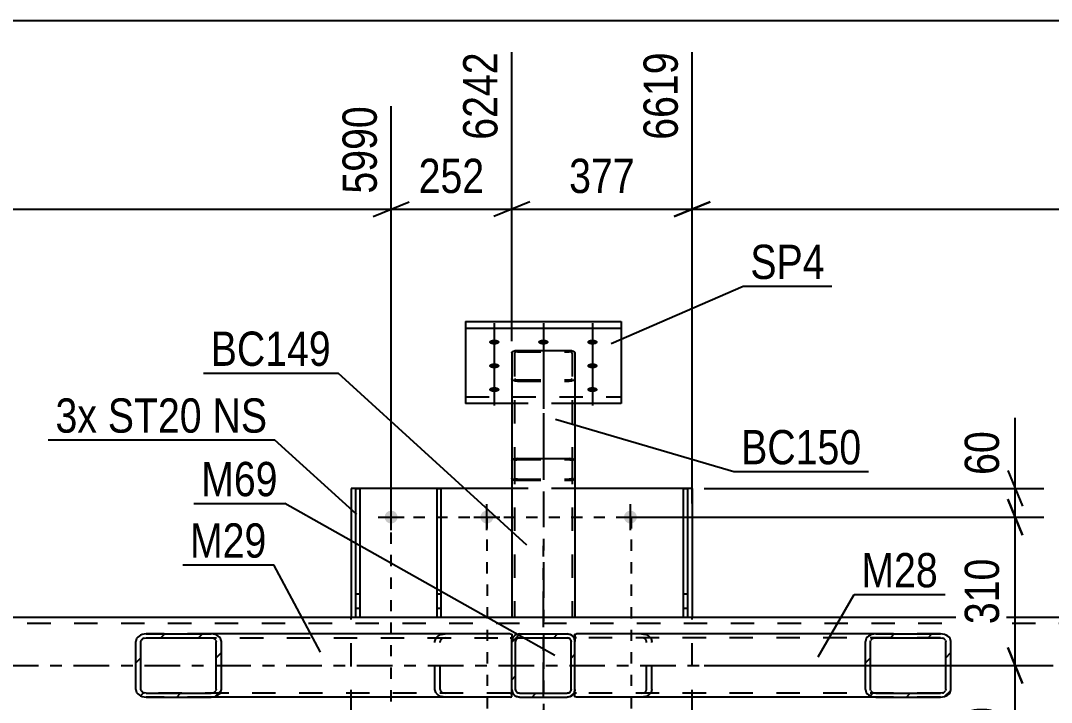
# Model space of a CAD drawing. Header units: millimetres. Extents: x -81 to 760, y -449 to 145.
# Drawn here: x 171.8 to 258, y -253.7 to -196.7 of the extents above; entities that cross this region are included whole.
import ezdxf

# ---------------------------------------------------------------- set-up
doc = ezdxf.new("R2010")
doc.units = ezdxf.units.MM
for name, pattern in [('DXK_LINE_DOT1', [1.8814, 0.9407, -0.9407]), ('DXK_LINE_DOT2', [3.9198, 1.9599, -1.9599]), ('DXK_LINE_DOT3', [5.9187, 2.979, -0.9799, 0.9799, -0.9799])]:
    doc.linetypes.add(name, pattern=pattern)
doc.styles.add('Arial Narrow', font='ARIALN.TTF', dxfattribs={"height": 0.2})

# ---------------------------------------------------------------- blocks, each defined once
blk = doc.blocks.new('Part-389626899-48610 - 48534')
at = {"color": 7, "linetype": 'DXK_LINE_DOT3'}
blk.add_line((215.521, -224.216), (215.521, -260.597), dxfattribs=at)
at = {"color": 2, "linetype": 'Continuous'}
for p, q in [((212.881, -233.475), (212.918, -233.412)), ((212.918, -233.412), (213.022, -233.359)), ((213.022, -233.359), (213.178, -233.323)), ((213.178, -233.323), (213.361, -233.311)), ((213.361, -233.311), (217.681, -233.311)), ((217.681, -233.311), (217.865, -233.323)), ((217.865, -233.323), (218.021, -233.359)), ((218.021, -233.359), (218.125, -233.412)), ((218.125, -233.412), (218.161, -233.475)), ((212.881, -233.475), (212.881, -246.597)), ((218.161, -233.475), (218.161, -246.597))]:
    blk.add_line(p, q, dxfattribs=at)
at = {"color": 7, "linetype": 'DXK_LINE_DOT2'}
for p, q in [((213.139, -233.444), (213.121, -233.475)), ((213.191, -233.417), (213.139, -233.444)), ((213.269, -233.399), (213.191, -233.417)), ((213.361, -233.393), (213.269, -233.399)), ((213.361, -233.393), (217.681, -233.393)), ((217.773, -233.399), (217.681, -233.393)), ((217.851, -233.417), (217.773, -233.399)), ((217.903, -233.444), (217.851, -233.417)), ((217.921, -233.475), (217.903, -233.444)), ((213.121, -233.475), (213.121, -246.597)), ((217.921, -233.475), (217.921, -246.597)), ((212.918, -235.019), (212.881, -234.956)), ((213.022, -235.073), (212.918, -235.019)), ((213.178, -235.109), (213.022, -235.073)), ((213.121, -234.956), (213.139, -234.988)), ((213.139, -234.988), (213.191, -235.015)), ((213.361, -235.121), (213.178, -235.109)), ((213.191, -235.015), (213.269, -235.032)), ((213.269, -235.032), (213.361, -235.039)), ((213.361, -235.039), (217.681, -235.039)), ((213.361, -235.121), (217.681, -235.121)), ((217.681, -235.039), (217.773, -235.032)), ((217.865, -235.109), (217.681, -235.121)), ((217.773, -235.032), (217.851, -235.015)), ((217.851, -235.015), (217.865, -235.007)), ((217.865, -235.007), (217.903, -234.988)), ((218.021, -235.073), (217.865, -235.109)), ((217.903, -234.988), (217.921, -234.956)), ((218.125, -235.019), (218.021, -235.073)), ((218.161, -234.956), (218.125, -235.019)), ((218.161, -246.597), (212.881, -246.597))]:
    blk.add_line(p, q, dxfattribs=at)
blk = doc.blocks.new('Part-389626899-48634 - 48534')
at = {"color": 2, "linetype": 'Continuous'}
for p, q in [((227.235, -246.597), (227.235, -235.797)), ((227.235, -235.797), (227.555, -235.797)), ((227.555, -235.797), (227.555, -246.597)), ((227.235, -244.597), (227.555, -244.597))]:
    blk.add_line(p, q, dxfattribs=at)
at = {"color": 7, "linetype": 'DXK_LINE_DOT2'}
for p, q in [((227.235, -245.797), (227.555, -245.797)), ((227.555, -246.597), (227.235, -246.597))]:
    blk.add_line(p, q, dxfattribs=at)
blk = doc.blocks.new('Part-389626899-48540 - 48534')
at = {"linetype": 'Continuous'}
h = blk.add_hatch(dxfattribs=at)
h.set_pattern_fill('', scale=0.7, style=0, pattern_type=0)
h.set_pattern_definition([(45, (217.7667, -253.1882), (-1.57154, 1.57154), [])])
h.paths.add_polyline_path([(217.522, -253.237), (217.767, -253.188), (217.974, -253.049), (218.113, -252.842), (218.162, -252.597), (218.162, -248.597), (218.113, -248.352), (217.974, -248.144), (217.767, -248.006), (217.522, -247.957), (213.522, -247.957), (213.277, -248.006), (213.069, -248.144), (212.931, -248.352), (212.882, -248.597), (212.882, -252.597), (212.931, -252.842), (213.069, -253.049), (213.277, -253.188), (213.522, -253.237)])
h.paths.add_polyline_path([(213.399, -252.893), (213.296, -252.823), (213.226, -252.719), (213.202, -252.597), (213.202, -248.597), (213.226, -248.474), (213.296, -248.371), (213.399, -248.301), (213.522, -248.277), (217.522, -248.277), (217.644, -248.301), (217.748, -248.371), (217.817, -248.474), (217.842, -248.597), (217.842, -252.597), (217.817, -252.719), (217.748, -252.823), (217.644, -252.893), (217.522, -252.917), (213.522, -252.917)])
at = {"color": 7, "linetype": 'DXK_LINE_DOT2'}
for p, q in [((213.277, -248.006), (213.522, -247.957)), ((213.522, -247.957), (217.522, -247.957)), ((217.522, -247.957), (217.767, -248.006)), ((212.882, -248.597), (212.931, -248.352)), ((212.882, -252.597), (212.882, -248.597)), ((213.226, -248.474), (213.202, -248.597)), ((213.202, -252.597), (213.202, -248.597)), ((213.522, -248.277), (213.399, -248.301)), ((213.522, -248.277), (217.522, -248.277)), ((217.644, -248.301), (217.522, -248.277)), ((217.842, -248.597), (217.817, -248.474)), ((217.842, -252.597), (217.842, -248.597)), ((218.113, -248.352), (218.162, -248.597)), ((218.162, -252.597), (218.162, -248.597)), ((212.931, -252.842), (212.882, -252.597)), ((213.202, -252.597), (213.226, -252.719)), ((213.522, -253.237), (213.277, -253.188)), ((213.399, -252.893), (213.522, -252.917)), ((213.522, -252.917), (217.522, -252.917)), ((213.522, -253.237), (217.522, -253.237)), ((217.522, -252.917), (217.644, -252.893)), ((217.767, -253.188), (217.522, -253.237)), ((217.817, -252.719), (217.842, -252.597)), ((218.162, -252.597), (218.113, -252.842))]:
    blk.add_line(p, q, dxfattribs=at)
at = {"color": 2, "linetype": 'Continuous'}
for p, q in [((213.522, -247.957), (213.277, -248.006)), ((213.522, -247.957), (217.522, -247.957)), ((217.767, -248.006), (217.522, -247.957)), ((212.931, -248.352), (212.882, -248.597)), ((212.882, -252.597), (212.882, -248.597)), ((213.202, -248.597), (213.226, -248.474)), ((213.202, -252.597), (213.202, -248.597)), ((213.399, -248.301), (213.522, -248.277)), ((213.522, -248.277), (217.522, -248.277)), ((217.522, -248.277), (217.644, -248.301)), ((217.817, -248.474), (217.842, -248.597)), ((217.842, -252.597), (217.842, -248.597)), ((218.162, -248.597), (218.113, -248.352)), ((218.162, -252.597), (218.162, -248.597)), ((212.882, -252.597), (212.931, -252.842)), ((213.226, -252.719), (213.202, -252.597)), ((213.277, -253.188), (213.522, -253.237)), ((213.522, -252.917), (213.399, -252.893)), ((213.522, -252.917), (217.522, -252.917)), ((213.522, -253.237), (217.522, -253.237)), ((217.644, -252.893), (217.522, -252.917)), ((217.522, -253.237), (217.767, -253.188)), ((217.842, -252.597), (217.817, -252.719)), ((218.113, -252.842), (218.162, -252.597))]:
    blk.add_line(p, q, dxfattribs=at)
at = {"color": 7, "linetype": 'DXK_LINE_DOT2'}
for centre, radius, start, end in [((213.522, -248.597), 0.64, 112.5, 157.5), ((217.522, -248.597), 0.64, 22.5, 67.5), ((213.522, -248.597), 0.32, 112.5, 157.5), ((217.522, -248.597), 0.32, 22.5, 67.5), ((213.522, -252.597), 0.64, 202.5, 247.5), ((213.522, -252.597), 0.32, 202.5, 247.5), ((217.522, -252.597), 0.32, 292.5, 337.5), ((217.522, -252.597), 0.64, 292.5, 337.5)]:
    blk.add_arc(centre, radius, start, end, dxfattribs=at)
at = {"color": 2, "linetype": 'Continuous'}
for centre, radius, start, end in [((213.522, -248.597), 0.64, 112.5, 157.5), ((217.522, -248.597), 0.64, 22.5, 67.5), ((213.522, -248.597), 0.32, 112.5, 157.5), ((217.522, -248.597), 0.32, 22.5, 67.5), ((213.522, -252.597), 0.64, 202.5, 247.5), ((213.522, -252.597), 0.32, 202.5, 247.5), ((217.522, -252.597), 0.32, 292.5, 337.5), ((217.522, -252.597), 0.64, 292.5, 337.5)]:
    blk.add_arc(centre, radius, start, end, dxfattribs=at)
blk = doc.blocks.new('Part-389626899-48611 - 48534')
at = {"color": 2, "linetype": 'Continuous'}
for p, q in [((212.881, -224.501), (212.918, -224.411)), ((212.881, -224.501), (212.881, -233.475)), ((212.918, -224.411), (213.022, -224.335)), ((213.022, -224.335), (213.178, -224.284)), ((213.178, -224.284), (213.361, -224.266)), ((213.361, -224.266), (217.681, -224.266)), ((217.681, -224.266), (217.865, -224.284)), ((217.865, -224.284), (218.021, -224.335)), ((218.021, -224.335), (218.125, -224.411)), ((218.125, -224.411), (218.161, -224.501)), ((218.161, -224.501), (218.161, -233.475)), ((212.918, -233.412), (212.881, -233.475)), ((213.022, -233.359), (212.918, -233.412)), ((213.178, -233.323), (213.022, -233.359)), ((213.361, -233.311), (213.178, -233.323)), ((213.361, -233.311), (217.681, -233.311)), ((217.865, -233.323), (217.681, -233.311)), ((218.021, -233.359), (217.865, -233.323)), ((218.125, -233.412), (218.021, -233.359)), ((218.161, -233.475), (218.125, -233.412))]:
    blk.add_line(p, q, dxfattribs=at)
at = {"color": 7, "linetype": 'DXK_LINE_DOT2'}
for p, q in [((213.139, -224.456), (213.121, -224.501)), ((213.121, -224.501), (213.121, -234.956)), ((213.191, -224.418), (213.139, -224.456)), ((213.269, -224.393), (213.191, -224.418)), ((213.361, -224.384), (213.269, -224.393)), ((213.361, -224.384), (217.681, -224.384)), ((217.773, -224.393), (217.681, -224.384)), ((217.851, -224.418), (217.773, -224.393)), ((217.903, -224.456), (217.851, -224.418)), ((217.921, -224.501), (217.903, -224.456)), ((217.921, -224.501), (217.921, -234.956)), ((212.918, -226.706), (212.881, -226.616)), ((213.022, -226.783), (212.918, -226.706)), ((213.178, -226.833), (213.022, -226.783)), ((213.121, -226.616), (213.139, -226.661)), ((213.139, -226.661), (213.191, -226.699)), ((213.361, -226.851), (213.178, -226.833)), ((213.191, -226.699), (213.269, -226.725)), ((213.269, -226.725), (213.361, -226.734)), ((213.361, -226.734), (217.681, -226.734)), ((213.361, -226.851), (217.681, -226.851)), ((217.681, -226.734), (217.773, -226.725)), ((217.865, -226.833), (217.681, -226.851)), ((217.773, -226.725), (217.851, -226.699)), ((217.851, -226.699), (217.903, -226.661)), ((218.021, -226.783), (217.865, -226.833)), ((217.903, -226.661), (217.921, -226.616)), ((218.125, -226.706), (218.021, -226.783)), ((218.161, -226.616), (218.125, -226.706)), ((213.121, -233.475), (213.139, -233.444)), ((213.139, -233.444), (213.191, -233.417)), ((213.191, -233.417), (213.269, -233.399)), ((213.269, -233.399), (213.361, -233.393)), ((213.361, -233.393), (217.681, -233.393)), ((217.681, -233.393), (217.773, -233.399)), ((217.773, -233.399), (217.851, -233.417)), ((217.851, -233.417), (217.865, -233.424)), ((217.865, -233.424), (217.903, -233.444)), ((217.903, -233.444), (217.921, -233.475)), ((212.881, -233.475), (212.881, -234.956)), ((218.161, -233.475), (218.161, -234.956)), ((212.881, -234.956), (212.918, -235.019)), ((212.918, -235.019), (213.022, -235.073)), ((213.022, -235.073), (213.178, -235.109)), ((213.139, -234.988), (213.121, -234.956)), ((213.191, -235.015), (213.139, -234.988)), ((213.178, -235.109), (213.361, -235.121)), ((213.269, -235.032), (213.191, -235.015)), ((213.361, -235.039), (213.269, -235.032)), ((213.361, -235.039), (217.681, -235.039)), ((213.361, -235.121), (217.681, -235.121)), ((217.773, -235.032), (217.681, -235.039)), ((217.681, -235.121), (217.865, -235.109)), ((217.851, -235.015), (217.773, -235.032)), ((217.851, -235.015), (217.865, -235.007)), ((217.865, -235.007), (217.903, -234.988)), ((217.865, -235.109), (218.021, -235.073)), ((217.903, -234.988), (217.921, -234.956)), ((218.021, -235.073), (218.125, -235.019)), ((218.125, -235.019), (218.161, -234.956))]:
    blk.add_line(p, q, dxfattribs=at)
at = {"color": 7, "linetype": 'DXK_LINE_DOT3'}
blk.add_line((215.521, -225.559), (215.521, -234.216), dxfattribs=at)
blk = doc.blocks.new('Part-389626899-48612 - 48534')
at = {"color": 2, "linetype": 'Continuous'}
for p, q in [((209.021, -221.855), (222.021, -221.855)), ((209.021, -221.855), (209.021, -228.703)), ((222.021, -221.855), (222.021, -228.703)), ((209.021, -222.415), (222.021, -222.415)), ((212.881, -228.703), (209.021, -228.703)), ((222.021, -228.703), (218.161, -228.703))]:
    blk.add_line(p, q, dxfattribs=at)
at = {"color": 7, "linetype": 'DXK_LINE_DOT2'}
for p, q in [((209.021, -228.142), (222.021, -228.142)), ((218.161, -228.703), (212.881, -228.703))]:
    blk.add_line(p, q, dxfattribs=at)
blk = doc.blocks.new('Part-389626899-48550 - 48534')
at = {"color": 7, "linetype": 'DXK_LINE_DOT2'}
blk.add_line((574.162, -247.077), (-36.812, -247.077), dxfattribs=at)
at = {"color": 2, "linetype": 'Continuous'}
blk.add_line((574.162, -246.597), (-32.012, -246.597), dxfattribs=at)
at = {"color": 7, "linetype": 'DXK_LINE_DOT3'}
blk.add_line((-36.812, -250.597), (574.162, -250.597), dxfattribs=at)
blk = doc.blocks.new('Part-389626899-48632 - 48534')
at = {"color": 2, "linetype": 'Continuous'}
for p, q in [((206.638, -246.597), (206.638, -235.797)), ((206.638, -235.797), (206.958, -235.797)), ((206.958, -235.797), (206.958, -246.597)), ((206.638, -244.597), (206.958, -244.597))]:
    blk.add_line(p, q, dxfattribs=at)
at = {"color": 7, "linetype": 'DXK_LINE_DOT2'}
for p, q in [((206.638, -245.797), (206.958, -245.797)), ((206.958, -246.597), (206.638, -246.597))]:
    blk.add_line(p, q, dxfattribs=at)
blk = doc.blocks.new('Part-389626899-48633 - 48534')
at = {"color": 2, "linetype": 'Continuous'}
for p, q in [((199.86, -246.597), (199.86, -235.797)), ((199.86, -235.797), (200.18, -235.797)), ((200.18, -235.797), (200.18, -246.597)), ((199.86, -244.597), (200.18, -244.597))]:
    blk.add_line(p, q, dxfattribs=at)
at = {"color": 7, "linetype": 'DXK_LINE_DOT2'}
for p, q in [((199.86, -245.797), (200.18, -245.797)), ((200.18, -246.597), (199.86, -246.597))]:
    blk.add_line(p, q, dxfattribs=at)
blk = doc.blocks.new('Part-389626899-48638 - 48534')
at = {"linetype": 'Continuous'}
h = blk.add_hatch(dxfattribs=at)
h.set_pattern_fill('', scale=0.7, style=0, pattern_type=0)
h.set_pattern_definition([(45, (249.0507, -253.1882), (-1.57154, 1.57154), [])])
h.paths.add_polyline_path([(248.719, -253.237), (249.051, -253.188), (249.332, -253.049), (249.52, -252.842), (249.586, -252.597), (249.586, -248.597), (249.52, -248.352), (249.332, -248.144), (249.051, -248.006), (248.719, -247.957), (243.299, -247.957), (242.967, -248.006), (242.686, -248.144), (242.498, -248.352), (242.432, -248.597), (242.432, -252.597), (242.498, -252.842), (242.686, -253.049), (242.967, -253.188), (243.299, -253.237)])
h.paths.add_polyline_path([(243.133, -252.893), (242.992, -252.823), (242.898, -252.719), (242.865, -252.597), (242.865, -248.597), (242.898, -248.474), (242.992, -248.371), (243.133, -248.301), (243.299, -248.277), (248.719, -248.277), (248.885, -248.301), (249.025, -248.371), (249.119, -248.474), (249.152, -248.597), (249.152, -252.597), (249.119, -252.719), (249.025, -252.823), (248.885, -252.893), (248.719, -252.917), (243.299, -252.917)])
at = {"color": 2, "linetype": 'Continuous'}
for p, q in [((218.162, -247.977), (218.298, -247.957)), ((218.162, -247.977), (218.162, -248.597)), ((243.299, -247.957), (218.298, -247.957)), ((243.299, -247.957), (242.967, -248.006)), ((243.299, -247.957), (248.719, -247.957)), ((249.051, -248.006), (248.719, -247.957)), ((242.498, -248.352), (242.432, -248.597)), ((242.432, -252.597), (242.432, -248.597)), ((242.865, -248.597), (242.898, -248.474)), ((242.865, -252.597), (242.865, -248.597)), ((243.133, -248.301), (243.299, -248.277)), ((243.299, -248.277), (248.719, -248.277)), ((248.719, -248.277), (248.885, -248.301)), ((249.119, -248.474), (249.152, -248.597)), ((249.152, -252.597), (249.152, -248.597)), ((249.586, -248.597), (249.52, -248.352)), ((249.586, -252.597), (249.586, -248.597)), ((218.162, -253.188), (218.162, -252.597)), ((218.162, -253.217), (218.162, -253.188)), ((218.298, -253.237), (218.162, -253.217)), ((243.299, -253.237), (218.298, -253.237)), ((242.432, -252.597), (242.498, -252.842)), ((242.898, -252.719), (242.865, -252.597)), ((242.967, -253.188), (243.299, -253.237)), ((243.299, -252.917), (243.133, -252.893)), ((243.299, -252.917), (248.719, -252.917)), ((243.299, -253.237), (248.719, -253.237)), ((248.885, -252.893), (248.719, -252.917)), ((248.719, -253.237), (249.051, -253.188)), ((249.152, -252.597), (249.119, -252.719)), ((249.52, -252.842), (249.586, -252.597))]:
    blk.add_line(p, q, dxfattribs=at)
at = {"color": 7, "linetype": 'DXK_LINE_DOT2'}
for p, q in [((218.162, -248.297), (218.162, -247.977)), ((223.718, -247.957), (224.05, -248.006)), ((248.719, -247.957), (243.299, -247.957)), ((218.298, -248.277), (218.162, -248.297)), ((218.162, -253.049), (218.162, -248.597)), ((248.719, -248.277), (218.298, -248.277)), ((223.884, -248.301), (223.718, -248.277)), ((224.151, -248.597), (224.118, -248.474)), ((224.151, -252.597), (224.151, -248.597)), ((224.519, -248.352), (224.585, -248.597)), ((224.585, -252.597), (224.585, -248.597)), ((218.298, -252.917), (218.162, -252.897)), ((248.719, -252.917), (218.298, -252.917)), ((223.718, -252.917), (223.884, -252.893)), ((224.05, -253.188), (223.718, -253.237)), ((224.118, -252.719), (224.151, -252.597)), ((224.585, -252.597), (224.519, -252.842)), ((248.719, -253.237), (243.299, -253.237))]:
    blk.add_line(p, q, dxfattribs=at)
for centre, radius, start, end in [((223.847, -248.772), 0.792, 31.97795, 75.16613), ((223.782, -248.684), 0.396, 31.97795, 75.16613), ((223.782, -252.51), 0.396, 284.83387, 328.02205), ((223.847, -252.422), 0.792, 284.83387, 328.02205)]:
    blk.add_arc(centre, radius, start, end, dxfattribs=at)
at = {"color": 2, "linetype": 'Continuous'}
for centre, radius, start, end in [((243.17, -248.772), 0.792, 104.83387, 148.02205), ((248.848, -248.772), 0.792, 31.97795, 75.16613), ((243.234, -248.684), 0.396, 104.83387, 148.02205), ((248.783, -248.684), 0.396, 31.97795, 75.16613), ((243.17, -252.422), 0.792, 211.97795, 255.16613), ((243.234, -252.51), 0.396, 211.97795, 255.16613), ((248.783, -252.51), 0.396, 284.83387, 328.02205), ((248.848, -252.422), 0.792, 284.83387, 328.02205)]:
    blk.add_arc(centre, radius, start, end, dxfattribs=at)
blk = doc.blocks.new('Part-389626899-48643 - 48534')
at = {"linetype": 'Continuous'}
h = blk.add_hatch(dxfattribs=at)
h.set_pattern_fill('', scale=0.7, style=0, pattern_type=0)
h.set_pattern_definition([(45, (188.0767, -253.1882), (-1.57154, 1.57154), [])])
h.paths.add_polyline_path([(187.745, -253.237), (188.077, -253.188), (188.358, -253.049), (188.546, -252.842), (188.612, -252.597), (188.612, -248.597), (188.546, -248.352), (188.358, -248.144), (188.077, -248.006), (187.745, -247.957), (182.325, -247.957), (181.993, -248.006), (181.712, -248.144), (181.524, -248.352), (181.458, -248.597), (181.458, -252.597), (181.524, -252.842), (181.712, -253.049), (181.993, -253.188), (182.325, -253.237)])
h.paths.add_polyline_path([(182.159, -252.893), (182.018, -252.823), (181.924, -252.719), (181.891, -252.597), (181.891, -248.597), (181.924, -248.474), (182.018, -248.371), (182.159, -248.301), (182.325, -248.277), (187.745, -248.277), (187.911, -248.301), (188.051, -248.371), (188.145, -248.474), (188.178, -248.597), (188.178, -252.597), (188.145, -252.719), (188.051, -252.823), (187.911, -252.893), (187.745, -252.917), (182.325, -252.917)])
at = {"color": 2, "linetype": 'Continuous'}
for p, q in [((182.325, -247.957), (181.993, -248.006)), ((182.325, -247.957), (187.745, -247.957)), ((212.746, -247.957), (187.745, -247.957)), ((188.077, -248.006), (187.745, -247.957)), ((212.746, -247.957), (212.882, -247.977)), ((212.882, -247.977), (212.882, -248.006)), ((212.882, -248.006), (212.882, -248.144)), ((181.524, -248.352), (181.458, -248.597)), ((181.458, -252.597), (181.458, -248.597)), ((181.891, -248.597), (181.924, -248.474)), ((181.891, -252.597), (181.891, -248.597)), ((182.159, -248.301), (182.325, -248.277)), ((182.325, -248.277), (187.745, -248.277)), ((187.745, -248.277), (187.911, -248.301)), ((188.145, -248.474), (188.178, -248.597)), ((188.178, -252.597), (188.178, -248.597)), ((188.612, -248.597), (188.546, -248.352)), ((188.612, -252.597), (188.612, -248.597)), ((212.882, -248.144), (212.882, -248.597)), ((181.458, -252.597), (181.524, -252.842)), ((181.924, -252.719), (181.891, -252.597)), ((181.993, -253.188), (182.325, -253.237)), ((182.325, -252.917), (182.159, -252.893)), ((182.325, -252.917), (187.745, -252.917)), ((182.325, -253.237), (187.745, -253.237)), ((187.911, -252.893), (187.745, -252.917)), ((187.745, -253.237), (188.077, -253.188)), ((212.746, -253.237), (187.745, -253.237)), ((188.178, -252.597), (188.145, -252.719)), ((188.546, -252.842), (188.612, -252.597)), ((212.746, -253.237), (212.882, -253.217)), ((212.882, -253.217), (212.882, -252.597))]:
    blk.add_line(p, q, dxfattribs=at)
at = {"color": 7, "linetype": 'DXK_LINE_DOT2'}
for p, q in [((187.745, -247.957), (182.325, -247.957)), ((206.994, -248.006), (207.326, -247.957)), ((212.882, -247.977), (212.882, -247.977)), ((182.325, -248.277), (212.746, -248.277)), ((206.459, -248.597), (206.525, -248.352)), ((206.459, -252.597), (206.459, -248.597)), ((206.925, -248.474), (206.892, -248.597)), ((206.892, -252.597), (206.892, -248.597)), ((207.326, -248.277), (207.16, -248.301)), ((212.746, -248.277), (212.882, -248.297)), ((212.882, -248.144), (212.882, -248.297)), ((212.882, -252.597), (212.882, -248.352)), ((212.746, -252.917), (182.325, -252.917)), ((187.745, -253.237), (182.325, -253.237)), ((206.525, -252.842), (206.459, -252.597)), ((206.892, -252.597), (206.925, -252.719)), ((207.326, -253.237), (206.994, -253.188)), ((207.16, -252.893), (207.326, -252.917)), ((212.746, -252.917), (212.882, -252.897))]:
    blk.add_line(p, q, dxfattribs=at)
at = {"color": 2, "linetype": 'Continuous'}
for centre, radius, start, end in [((182.196, -248.772), 0.792, 104.83393, 148.02213), ((187.874, -248.772), 0.792, 31.97787, 75.16607), ((182.26, -248.684), 0.396, 104.83393, 148.02213), ((187.809, -248.684), 0.396, 31.97787, 75.16607), ((182.196, -252.422), 0.792, 211.97787, 255.16607), ((182.26, -252.51), 0.396, 211.97787, 255.16607), ((187.809, -252.51), 0.396, 284.83393, 328.02213), ((187.874, -252.422), 0.792, 284.83393, 328.02213)]:
    blk.add_arc(centre, radius, start, end, dxfattribs=at)
at = {"color": 7, "linetype": 'DXK_LINE_DOT2'}
for centre, radius, start, end in [((207.197, -248.772), 0.792, 104.83393, 148.02213), ((207.261, -248.684), 0.396, 104.83393, 148.02213), ((207.197, -252.422), 0.792, 211.97787, 255.16607), ((207.261, -252.51), 0.396, 211.97787, 255.16607)]:
    blk.add_arc(centre, radius, start, end, dxfattribs=at)
blk = doc.blocks.new('Part-389626899-48609 - 48534')
at = {"color": 2, "linetype": 'Continuous'}
for p, q in [((199.46, -235.797), (199.46, -246.597)), ((199.86, -235.797), (199.46, -235.797)), ((206.638, -235.797), (200.18, -235.797)), ((212.881, -235.797), (206.958, -235.797)), ((227.235, -235.797), (218.161, -235.797)), ((227.955, -235.797), (227.555, -235.797)), ((227.955, -235.797), (227.955, -246.597)), ((199.46, -265.397), (199.46, -254.597)), ((227.955, -265.397), (227.955, -254.597)), ((199.86, -265.397), (199.46, -265.397)), ((206.638, -265.397), (200.18, -265.397)), ((212.881, -265.397), (206.958, -265.397)), ((227.235, -265.397), (218.161, -265.397)), ((227.955, -265.397), (227.555, -265.397))]:
    blk.add_line(p, q, dxfattribs=at)
at = {"color": 7, "linetype": 'DXK_LINE_DOT2'}
for p, q in [((200.18, -235.797), (199.86, -235.797)), ((206.958, -235.797), (206.638, -235.797)), ((218.161, -235.797), (212.881, -235.797)), ((227.555, -235.797), (227.235, -235.797)), ((199.46, -254.597), (199.46, -246.597)), ((227.955, -254.597), (227.955, -246.597)), ((200.18, -265.397), (199.86, -265.397)), ((206.958, -265.397), (206.638, -265.397)), ((218.161, -265.397), (212.881, -265.397)), ((227.555, -265.397), (227.235, -265.397))]:
    blk.add_line(p, q, dxfattribs=at)
blk = doc.blocks.new('Part-389626899-48621 - 48534')
at = {"color": 7, "linetype": 'DXK_LINE_DOT3'}
blk.add_line((215.521, -276.997), (215.521, -240.597), dxfattribs=at)
at = {"color": 2, "linetype": 'Continuous'}
for p, q in [((212.881, -267.753), (212.881, -254.597)), ((218.161, -267.753), (218.161, -254.597)), ((212.918, -267.817), (212.881, -267.753)), ((213.022, -267.872), (212.918, -267.817)), ((213.178, -267.908), (213.022, -267.872)), ((213.361, -267.921), (213.178, -267.908)), ((213.361, -267.921), (217.681, -267.921)), ((217.865, -267.908), (217.681, -267.921)), ((218.021, -267.872), (217.865, -267.908)), ((218.125, -267.817), (218.021, -267.872)), ((218.161, -267.753), (218.125, -267.817))]:
    blk.add_line(p, q, dxfattribs=at)
at = {"color": 7, "linetype": 'DXK_LINE_DOT2'}
for p, q in [((218.161, -254.597), (212.881, -254.597)), ((213.121, -267.753), (213.121, -254.597)), ((217.921, -267.753), (217.921, -254.597)), ((212.881, -266.241), (212.918, -266.177)), ((212.918, -266.177), (213.022, -266.122)), ((213.022, -266.122), (213.178, -266.086)), ((213.139, -266.209), (213.121, -266.241)), ((213.191, -266.181), (213.139, -266.209)), ((213.178, -266.086), (213.361, -266.073)), ((213.269, -266.163), (213.191, -266.181)), ((213.361, -266.157), (213.269, -266.163)), ((213.361, -266.073), (217.681, -266.073)), ((213.361, -266.157), (217.681, -266.157)), ((217.681, -266.073), (217.865, -266.086)), ((217.773, -266.163), (217.681, -266.157)), ((217.851, -266.181), (217.773, -266.163)), ((217.851, -266.181), (217.865, -266.189)), ((217.865, -266.086), (218.021, -266.122)), ((217.865, -266.189), (217.903, -266.209)), ((217.921, -266.241), (217.903, -266.209)), ((218.021, -266.122), (218.125, -266.177)), ((218.125, -266.177), (218.161, -266.241)), ((213.121, -267.753), (213.139, -267.785)), ((213.139, -267.785), (213.191, -267.812)), ((213.191, -267.812), (213.269, -267.831)), ((213.269, -267.831), (213.361, -267.837)), ((213.361, -267.837), (217.681, -267.837)), ((217.681, -267.837), (217.773, -267.831)), ((217.773, -267.831), (217.851, -267.812)), ((217.851, -267.812), (217.903, -267.785)), ((217.903, -267.785), (217.921, -267.753))]:
    blk.add_line(p, q, dxfattribs=at)
blk = doc.blocks.new('Bolt-389626899-48723 - 48534')
at = {"linetype": 'Continuous'}
for points in [[(202.798, -237.657, -1), (202.798, -238.737, -1)], [(210.798, -237.657, -1), (210.798, -238.737, -1)], [(222.798, -237.657, -1), (222.798, -238.737, -1)]]:
    blk.add_hatch(color=1, dxfattribs=at).paths.add_polyline_path(points)
at = {"color": 1, "linetype": 'Continuous'}
for p, q in [((202.798, -239.277), (202.798, -237.117)), ((210.798, -239.277), (210.798, -237.117)), ((222.798, -239.277), (222.798, -237.117)), ((201.718, -238.197), (203.878, -238.197)), ((209.718, -238.197), (211.878, -238.197)), ((221.718, -238.197), (223.878, -238.197))]:
    blk.add_line(p, q, dxfattribs=at)
blk = doc.blocks.new('Bolt-389626899-48724 - 48534')
at = {"linetype": 'Continuous'}
for points in [[(211.421, -223.363), (211.513, -223.368), (211.6, -223.382), (211.68, -223.404), (211.748, -223.434), (211.802, -223.47), (211.84, -223.51), (211.859, -223.554), (211.859, -223.598), (211.84, -223.642), (211.802, -223.682), (211.748, -223.718), (211.68, -223.748), (211.6, -223.77), (211.513, -223.784), (211.421, -223.789), (211.33, -223.784), (211.242, -223.77), (211.163, -223.748), (211.094, -223.718), (211.04, -223.682), (211.003, -223.642), (210.984, -223.598), (210.984, -223.554), (211.003, -223.51), (211.04, -223.47), (211.094, -223.434), (211.163, -223.404), (211.242, -223.382), (211.33, -223.368)], [(215.521, -223.363), (215.613, -223.368), (215.7, -223.382), (215.78, -223.404), (215.848, -223.434), (215.902, -223.47), (215.94, -223.51), (215.959, -223.554), (215.959, -223.598), (215.94, -223.642), (215.902, -223.682), (215.848, -223.718), (215.78, -223.748), (215.7, -223.77), (215.613, -223.784), (215.521, -223.789), (215.43, -223.784), (215.342, -223.77), (215.263, -223.748), (215.194, -223.718), (215.14, -223.682), (215.103, -223.642), (215.084, -223.598), (215.084, -223.554), (215.103, -223.51), (215.14, -223.47), (215.194, -223.434), (215.263, -223.404), (215.342, -223.382), (215.43, -223.368)], [(219.621, -223.363), (219.713, -223.368), (219.8, -223.382), (219.88, -223.404), (219.948, -223.434), (220.002, -223.47), (220.04, -223.51), (220.059, -223.554), (220.059, -223.598), (220.04, -223.642), (220.002, -223.682), (219.948, -223.718), (219.88, -223.748), (219.8, -223.77), (219.713, -223.784), (219.621, -223.789), (219.53, -223.784), (219.442, -223.77), (219.363, -223.748), (219.294, -223.718), (219.24, -223.682), (219.203, -223.642), (219.184, -223.598), (219.184, -223.554), (219.203, -223.51), (219.24, -223.47), (219.294, -223.434), (219.363, -223.404), (219.442, -223.382), (219.53, -223.368)], [(211.421, -225.346), (211.513, -225.351), (211.6, -225.364), (211.68, -225.387), (211.748, -225.416), (211.802, -225.452), (211.84, -225.493), (211.859, -225.537), (211.859, -225.581), (211.84, -225.625), (211.802, -225.665), (211.748, -225.701), (211.68, -225.731), (211.6, -225.753), (211.513, -225.767), (211.421, -225.772), (211.33, -225.767), (211.242, -225.753), (211.163, -225.731), (211.094, -225.701), (211.04, -225.665), (211.003, -225.625), (210.984, -225.581), (210.984, -225.537), (211.003, -225.493), (211.04, -225.452), (211.094, -225.416), (211.163, -225.387), (211.242, -225.364), (211.33, -225.351)], [(219.621, -225.346), (219.713, -225.351), (219.8, -225.364), (219.88, -225.387), (219.948, -225.416), (220.002, -225.452), (220.04, -225.493), (220.059, -225.537), (220.059, -225.581), (220.04, -225.625), (220.002, -225.665), (219.948, -225.701), (219.88, -225.731), (219.8, -225.753), (219.713, -225.767), (219.621, -225.772), (219.53, -225.767), (219.442, -225.753), (219.363, -225.731), (219.294, -225.701), (219.24, -225.665), (219.203, -225.625), (219.184, -225.581), (219.184, -225.537), (219.203, -225.493), (219.24, -225.452), (219.294, -225.416), (219.363, -225.387), (219.442, -225.364), (219.53, -225.351)], [(211.421, -227.329), (211.513, -227.334), (211.6, -227.347), (211.68, -227.37), (211.748, -227.399), (211.802, -227.435), (211.84, -227.476), (211.859, -227.52), (211.859, -227.564), (211.84, -227.608), (211.802, -227.648), (211.748, -227.684), (211.68, -227.714), (211.6, -227.736), (211.513, -227.75), (211.421, -227.755), (211.33, -227.75), (211.242, -227.736), (211.163, -227.714), (211.094, -227.684), (211.04, -227.648), (211.003, -227.608), (210.984, -227.564), (210.984, -227.52), (211.003, -227.476), (211.04, -227.435), (211.094, -227.399), (211.163, -227.37), (211.242, -227.347), (211.33, -227.334)], [(219.621, -227.329), (219.713, -227.334), (219.8, -227.347), (219.88, -227.37), (219.948, -227.399), (220.002, -227.435), (220.04, -227.476), (220.059, -227.52), (220.059, -227.564), (220.04, -227.608), (220.002, -227.648), (219.948, -227.684), (219.88, -227.714), (219.8, -227.736), (219.713, -227.75), (219.621, -227.755), (219.53, -227.75), (219.442, -227.736), (219.363, -227.714), (219.294, -227.684), (219.24, -227.648), (219.203, -227.608), (219.184, -227.564), (219.184, -227.52), (219.203, -227.476), (219.24, -227.435), (219.294, -227.399), (219.363, -227.37), (219.442, -227.347), (219.53, -227.334)]]:
    blk.add_hatch(color=1, dxfattribs=at).paths.add_polyline_path(points)
at = {"color": 1, "linetype": 'Continuous'}
for p, q in [((211.421, -222), (211.421, -224.906)), ((215.521, -222), (215.521, -224.906)), ((219.621, -222), (219.621, -224.906)), ((211.421, -223.983), (211.421, -226.889)), ((219.621, -223.983), (219.621, -226.889)), ((211.421, -225.966), (211.421, -228.872)), ((219.621, -225.966), (219.621, -228.872))]:
    blk.add_line(p, q, dxfattribs=at)
at = {"color": 1, "linetype": 'DXK_LINE_DOT2'}
blk.add_line((215.521, -225.966), (215.521, -228.872), dxfattribs=at)
blk = doc.blocks.new('Rectangle-389626899-50088 - 48534')
at = {"color": 1, "linetype": 'DXK_LINE_DOT1'}
for p, q in [((202.798, -238.197), (222.86, -238.197)), ((202.798, -262.997), (202.798, -238.197)), ((222.86, -238.197), (222.86, -262.997)), ((222.86, -262.997), (202.798, -262.997))]:
    blk.add_line(p, q, dxfattribs=at)
blk = doc.blocks.new('Line-389626899-50106 - 48534')
at = {"color": 1, "linetype": 'DXK_LINE_DOT1'}
blk.add_line((210.798, -238.197), (210.86, -262.997), dxfattribs=at)
blk = doc.blocks.new('StraightDimension-389626899-58175 - 48534')
at = {"color": 7, "linetype": 'Continuous'}
blk.add_line((-36.812, -196.716), (585.062, -196.716), dxfattribs=at)
blk = doc.blocks.new('StraightDimension-389626899-65981 - 48534')
at = {"color": 7, "linetype": 'Continuous'}
for p, q in [((254.955, -235.797), (254.955, -229.891)), ((254.955, -235.797), (254.955, -229.891)), ((254.355, -234.297), (255.555, -237.297)), ((228.955, -235.797), (257.355, -235.797)), ((254.955, -238.197), (254.955, -235.797)), ((255.555, -239.697), (254.355, -236.697)), ((223.798, -238.197), (257.355, -238.197))]:
    blk.add_line(p, q, dxfattribs=at)
at = {"color": 0}
blk.add_wipeout([(254.205, -230.416), (250.005, -230.416), (250.005, -235.272), (254.205, -235.272)], dxfattribs=at)
at = {"color": 3, "style": 'Arial Narrow'}
blk.add_text('60', height=2.8633, rotation=90.00021, dxfattribs=at).set_placement((253.605, -234.672))
blk = doc.blocks.new('StraightDimension-389626899-65982 - 48534')
at = {"color": 7, "linetype": 'Continuous'}
for p, q in [((254.355, -236.697), (255.555, -239.697)), ((223.798, -238.197), (257.355, -238.197)), ((254.955, -250.597), (254.955, -238.197)), ((255.555, -252.097), (254.355, -249.097)), ((228.955, -250.597), (257.355, -250.597))]:
    blk.add_line(p, q, dxfattribs=at)
at = {"color": 0}
blk.add_wipeout([(254.205, -241.055), (250.005, -241.055), (250.005, -247.739), (254.205, -247.739)], dxfattribs=at)
at = {"color": 3, "style": 'Arial Narrow'}
blk.add_text('310', height=2.8633, rotation=90.00021, dxfattribs=at).set_placement((253.605, -247.139))
blk = doc.blocks.new('StraightDimension-389626899-65983 - 48534')
at = {"color": 7, "linetype": 'Continuous'}
for p, q in [((254.355, -249.097), (255.555, -252.097)), ((228.955, -250.597), (257.355, -250.597)), ((254.955, -262.997), (254.955, -250.597)), ((255.555, -264.497), (254.355, -261.497)), ((223.86, -262.997), (257.355, -262.997))]:
    blk.add_line(p, q, dxfattribs=at)
at = {"color": 0}
blk.add_wipeout([(254.205, -253.455), (250.005, -253.455), (250.005, -260.139), (254.205, -260.139)], dxfattribs=at)
at = {"color": 3, "style": 'Arial Narrow'}
blk.add_text('310', height=2.8633, rotation=90.00021, dxfattribs=at).set_placement((253.605, -259.539))
blk = doc.blocks.new('StraightDimension-389626899-66213 - 48534')
at = {"color": 7, "linetype": 'Continuous'}
for p, q in [((227.955, -237.058), (227.955, -199.357)), ((229.455, -211.869), (226.455, -213.069)), ((227.955, -212.469), (446.215, -212.469))]:
    blk.add_line(p, q, dxfattribs=at)
blk = doc.blocks.new('StraightDimension-389626899-66214 - 48534')
at = {"color": 7, "linetype": 'Continuous'}
for p, q in [((212.881, -223.501), (212.881, -199.357)), ((227.955, -237.058), (227.955, -199.357)), ((214.381, -211.869), (211.381, -213.069)), ((226.455, -213.069), (229.455, -211.869)), ((212.881, -212.469), (227.955, -212.469))]:
    blk.add_line(p, q, dxfattribs=at)
at = {"color": 0}
blk.add_wipeout([(223.76, -211.719), (223.76, -207.519), (217.076, -207.519), (217.076, -211.719)], dxfattribs=at)
at = {"color": 3, "style": 'Arial Narrow'}
blk.add_text('377', height=2.8633, dxfattribs=at).set_placement((217.676, -211.119))
at = {"color": 0, "linetype": 'Continuous'}
blk.add_wipeout([(227.355, -198.757), (223.155, -198.757), (223.155, -207.269), (227.355, -207.269)], dxfattribs=at)
at = {"color": 3, "linetype": 'Continuous', "style": 'Arial Narrow'}
blk.add_text('6619', height=2.8633, rotation=90.00021, dxfattribs=at).set_placement((226.755, -206.669))
blk = doc.blocks.new('StraightDimension-389626899-66215 - 48534')
at = {"color": 7, "linetype": 'Continuous'}
for p, q in [((212.881, -223.501), (212.881, -199.357)), ((202.798, -237.197), (202.798, -203.857)), ((201.298, -213.069), (204.298, -211.869)), ((214.381, -211.869), (211.381, -213.069)), ((202.798, -212.469), (212.881, -212.469))]:
    blk.add_line(p, q, dxfattribs=at)
at = {"color": 0}
blk.add_wipeout([(211.182, -211.719), (211.182, -207.519), (204.497, -207.519), (204.497, -211.719)], dxfattribs=at)
at = {"color": 3, "style": 'Arial Narrow'}
blk.add_text('252', height=2.8633, dxfattribs=at).set_placement((205.097, -211.119))
at = {"color": 0, "linetype": 'Continuous'}
blk.add_wipeout([(212.281, -198.757), (208.081, -198.757), (208.081, -207.269), (212.281, -207.269)], dxfattribs=at)
at = {"color": 3, "linetype": 'Continuous', "style": 'Arial Narrow'}
blk.add_text('6242', height=2.8633, rotation=90.00021, dxfattribs=at).set_placement((211.681, -206.669))
blk = doc.blocks.new('StraightDimension-389626899-66216 - 48534')
at = {"color": 7, "linetype": 'Continuous'}
for p, q in [((202.798, -237.197), (202.798, -203.857)), ((201.298, -213.069), (204.298, -211.869)), ((-20.452, -212.469), (202.798, -212.469))]:
    blk.add_line(p, q, dxfattribs=at)
at = {"color": 0, "linetype": 'Continuous'}
blk.add_wipeout([(202.198, -203.257), (197.998, -203.257), (197.998, -211.769), (202.198, -211.769)], dxfattribs=at)
at = {"color": 3, "linetype": 'Continuous', "style": 'Arial Narrow'}
blk.add_text('5990', height=2.8633, rotation=90.00021, dxfattribs=at).set_placement((201.598, -211.169))
blk = doc.blocks.new('Mark-389626899-50215 - 48534')
at = {"color": 30, "linetype": 'Continuous'}
for p, q in [((238.5, -249.858), (241.5, -244.662)), ((241.5, -244.662), (249.096, -244.662))]:
    blk.add_line(p, q, dxfattribs=at)
at = {"color": 0}
blk.add_wipeout([(248.496, -244.062), (248.496, -241.062), (242.1, -241.062), (242.1, -244.062)], dxfattribs=at)
blk.add_wipeout([(248.496, -244.062), (248.496, -241.062), (242.1, -241.062), (242.1, -244.062)], dxfattribs=at)
at = {"color": 3, "style": 'Arial Narrow'}
blk.add_text('M28', height=2.8633, dxfattribs=at).set_placement((242.1, -244.062))
blk = doc.blocks.new('MarkSet-389626899-66507 - 48534')
at = {"color": 30, "linetype": 'Continuous'}
for p in [(174.146, -231.743), (199.935, -237.969)]:
    blk.add_line(p, (193.037, -231.743), dxfattribs=at)
at = {"color": 0}
for points in [[(178.218, -231.143), (178.218, -228.143), (174.746, -228.143), (174.746, -231.143)], [(186.972, -231.143), (186.972, -228.143), (179.118, -228.143), (179.118, -231.143)], [(192.437, -231.143), (192.437, -228.143), (187.872, -228.143), (187.872, -231.143)]]:
    blk.add_wipeout(points, dxfattribs=at)
for points in [[(178.218, -231.143), (178.218, -228.143), (174.746, -228.143), (174.746, -231.143)], [(186.972, -231.143), (186.972, -228.143), (179.118, -228.143), (179.118, -231.143)], [(192.437, -231.143), (192.437, -228.143), (187.872, -228.143), (187.872, -231.143)]]:
    blk.add_wipeout(points, dxfattribs=at)
at = {"color": 3, "style": 'Arial Narrow'}
for s, p in [('3x', (174.746, -231.143)), ('ST20', (179.118, -231.143)), ('NS', (187.872, -231.143))]:
    blk.add_text(s, height=2.8633, dxfattribs=at).set_placement(p)
blk = doc.blocks.new('Mark-389626899-50197 - 48534')
at = {"color": 30, "linetype": 'Continuous'}
for p in [(187.121, -226.16), (214.138, -240.539)]:
    blk.add_line(p, (198.37, -226.16), dxfattribs=at)
at = {"color": 0}
blk.add_wipeout([(197.77, -225.56), (197.77, -222.56), (187.721, -222.56), (187.721, -225.56)], dxfattribs=at)
blk.add_wipeout([(197.77, -225.56), (197.77, -222.56), (187.721, -222.56), (187.721, -225.56)], dxfattribs=at)
at = {"color": 3, "style": 'Arial Narrow'}
blk.add_text('BC149', height=2.8633, dxfattribs=at).set_placement((187.721, -225.56))
blk = doc.blocks.new('Mark-389626899-50137 - 48534')
at = {"color": 30, "linetype": 'Continuous'}
for p in [(186.321, -237.051), (216.478, -249.756)]:
    blk.add_line(p, (193.917, -237.051), dxfattribs=at)
at = {"color": 0}
blk.add_wipeout([(193.317, -236.451), (193.317, -233.451), (186.921, -233.451), (186.921, -236.451)], dxfattribs=at)
blk.add_wipeout([(193.317, -236.451), (193.317, -233.451), (186.921, -233.451), (186.921, -236.451)], dxfattribs=at)
at = {"color": 3, "style": 'Arial Narrow'}
blk.add_text('M69', height=2.8633, dxfattribs=at).set_placement((186.921, -236.451))
blk = doc.blocks.new('Mark-389626899-50200 - 48534')
at = {"color": 30, "linetype": 'Continuous'}
for p, q in [((216.544, -230.023), (231.454, -234.384)), ((231.454, -234.384), (242.703, -234.384))]:
    blk.add_line(p, q, dxfattribs=at)
at = {"color": 0}
blk.add_wipeout([(242.103, -233.784), (242.103, -230.784), (232.054, -230.784), (232.054, -233.784)], dxfattribs=at)
blk.add_wipeout([(242.103, -233.784), (242.103, -230.784), (232.054, -230.784), (232.054, -233.784)], dxfattribs=at)
at = {"color": 3, "style": 'Arial Narrow'}
blk.add_text('BC150', height=2.8633, dxfattribs=at).set_placement((232.054, -233.784))
blk = doc.blocks.new('Mark-389626899-50203 - 48534')
at = {"color": 30, "linetype": 'Continuous'}
for p, q in [((221.198, -223.688), (232.223, -218.904)), ((232.223, -218.904), (239.634, -218.904))]:
    blk.add_line(p, q, dxfattribs=at)
at = {"color": 0}
blk.add_wipeout([(239.034, -218.304), (239.034, -215.304), (232.823, -215.304), (232.823, -218.304)], dxfattribs=at)
blk.add_wipeout([(239.034, -218.304), (239.034, -215.304), (232.823, -215.304), (232.823, -218.304)], dxfattribs=at)
at = {"color": 3, "style": 'Arial Narrow'}
blk.add_text('SP4', height=2.8633, dxfattribs=at).set_placement((232.823, -218.304))
blk = doc.blocks.new('Mark-389626899-50224 - 48534')
at = {"color": 30, "linetype": 'Continuous'}
for p in [(185.387, -242.182), (196.881, -249.483)]:
    blk.add_line(p, (192.982, -242.182), dxfattribs=at)
at = {"color": 0}
blk.add_wipeout([(192.382, -241.582), (192.382, -238.582), (185.987, -238.582), (185.987, -241.582)], dxfattribs=at)
blk.add_wipeout([(192.382, -241.582), (192.382, -238.582), (185.987, -238.582), (185.987, -241.582)], dxfattribs=at)
at = {"color": 3, "style": 'Arial Narrow'}
blk.add_text('M29', height=2.8633, dxfattribs=at).set_placement((185.987, -241.582))

msp = doc.modelspace()

# ---------------------------------------------------------------- block references
for name in ['Part-389626899-48612 - 48534', 'Bolt-389626899-48724 - 48534', 'Part-389626899-48610 - 48534', 'Part-389626899-48611 - 48534', 'Part-389626899-48609 - 48534', 'Part-389626899-48633 - 48534', 'Part-389626899-48632 - 48534', 'Part-389626899-48634 - 48534', 'Bolt-389626899-48723 - 48534', 'Rectangle-389626899-50088 - 48534', 'Line-389626899-50106 - 48534', 'Part-389626899-48621 - 48534', 'Part-389626899-48550 - 48534', 'Part-389626899-48643 - 48534', 'Part-389626899-48540 - 48534', 'Part-389626899-48638 - 48534']:
    msp.add_blockref(name, (0, 0))

# ---------------------------------------------------------------- next in the draw order: block references
msp.add_blockref('StraightDimension-389626899-58175 - 48534', (0, 0))

# ---------------------------------------------------------------- next in the draw order: block references
msp.add_blockref('StraightDimension-389626899-65981 - 48534', (0, 0))

# ---------------------------------------------------------------- next in the draw order: block references
msp.add_blockref('StraightDimension-389626899-65982 - 48534', (0, 0))

# ---------------------------------------------------------------- next in the draw order: block references
for name in ['StraightDimension-389626899-66213 - 48534', 'StraightDimension-389626899-65983 - 48534']:
    msp.add_blockref(name, (0, 0))

# ---------------------------------------------------------------- next in the draw order: block references
for name in ['StraightDimension-389626899-66214 - 48534', 'Mark-389626899-50215 - 48534']:
    msp.add_blockref(name, (0, 0))

# ---------------------------------------------------------------- next in the draw order: block references
for name in ['StraightDimension-389626899-66215 - 48534', 'Mark-389626899-50203 - 48534']:
    msp.add_blockref(name, (0, 0))

# ---------------------------------------------------------------- next in the draw order: block references
msp.add_blockref('StraightDimension-389626899-66216 - 48534', (0, 0))

# ---------------------------------------------------------------- next in the draw order: block references
msp.add_blockref('MarkSet-389626899-66507 - 48534', (0, 0))

# ---------------------------------------------------------------- next in the draw order: block references
msp.add_blockref('Mark-389626899-50197 - 48534', (0, 0))

# ---------------------------------------------------------------- next in the draw order: block references
msp.add_blockref('Mark-389626899-50137 - 48534', (0, 0))

# ---------------------------------------------------------------- next in the draw order: block references
for name in ['Mark-389626899-50200 - 48534', 'Mark-389626899-50224 - 48534']:
    msp.add_blockref(name, (0, 0))

doc.saveas('drawing.dxf')
